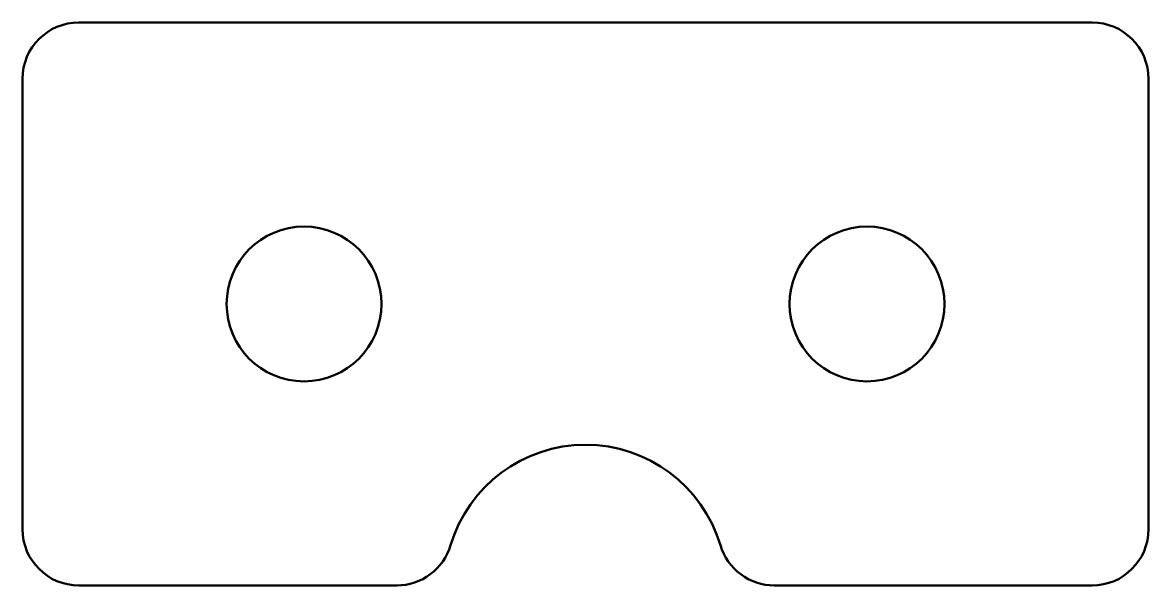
# Model space of a CAD drawing. Header units: millimetres. Extents: x 106.4 to 201.9, y 97.8 to 122.8.
# Drawn here: x 106.4 to 146.4, y 102.79 to 122.79 of the extents above.
import ezdxf

# ---------------------------------------------------------------- set-up
doc = ezdxf.new("R2010")
doc.units = ezdxf.units.MM
doc.layers.add('Visible (ANSI)', color=7, linetype='Continuous', lineweight=50)

msp = doc.modelspace()

# ---------------------------------------------------------------- linework, layer by layer
at = {"layer": 'Visible (ANSI)'}
for p, q in [((144.403, 122.789), (108.403, 122.789)), ((106.403, 120.789), (106.403, 104.789)), ((146.403, 104.789), (146.403, 120.789)), ((108.403, 102.789), (119.695, 102.789)), ((133.111, 102.789), (144.403, 102.789))]:
    msp.add_line(p, q, dxfattribs=at)
for centre in [(116.403, 112.789), (136.403, 112.789)]:
    msp.add_circle(centre, 2.75, dxfattribs=at)
for centre, radius, start, end in [((108.403, 120.789), 2, 90, 180), ((144.403, 120.789), 2, 0, 90), ((126.403, 102.789), 5, 16.6015, 163.3985), ((108.403, 104.789), 2, 180, 270), ((144.403, 104.789), 2, 270, 0), ((119.695, 104.789), 2, 270, 343.3985), ((133.111, 104.789), 2, 196.6015, 270)]:
    msp.add_arc(centre, radius, start, end, dxfattribs=at)

doc.saveas('drawing.dxf')
